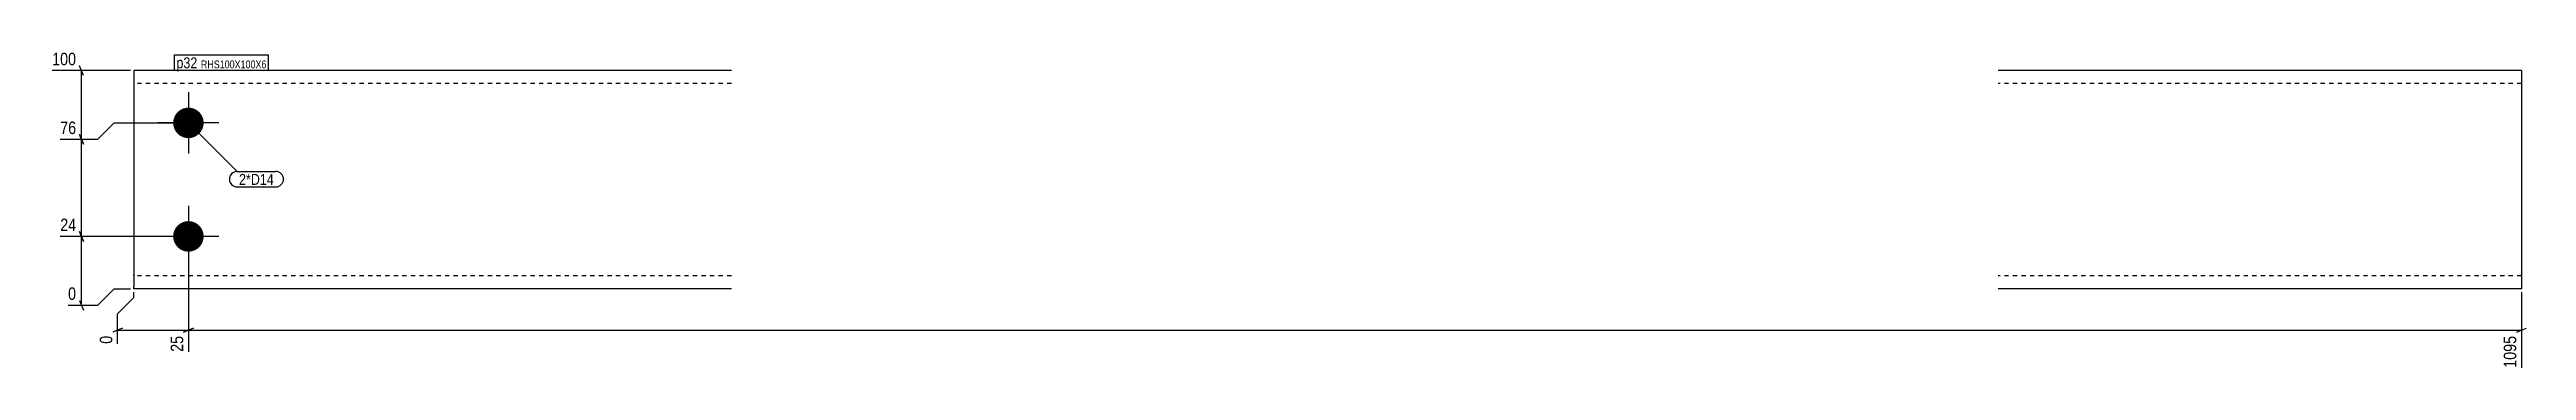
# Model space of a CAD drawing. Header units: millimetres. Extents: x 5 to 7809, y 3 to 150.
# Drawn here: x 6673 to 7809, y 3 to 150 of the extents above.
import ezdxf

# ---------------------------------------------------------------- set-up
doc = ezdxf.new("R2010")
doc.units = ezdxf.units.MM
doc.linetypes.add('DXK_LINE_DOT2', pattern=[3.9198, 1.9599, -1.9599])
for name, color, linetype in [('MÅLSÆTNING', 7, 'Continuous'), ('STÅL', 7, 'Continuous'), ('TEKST', 7, 'Continuous')]:
    doc.layers.add(name, color=color, linetype=linetype)
doc.styles.add('Arial Narrow', font='ARIALN.TTF', dxfattribs={"height": 0.2})

msp = doc.modelspace()

# ---------------------------------------------------------------- hatches: boundary and pattern name
at = {"layer": 'STÅL', "linetype": 'Continuous'}
for points in [[(6736.8, 109.7, -1), (6736.8, 123.7, -1)], [(6736.8, 57.7, -1), (6736.8, 71.7, -1)]]:
    msp.add_hatch(color=3, dxfattribs=at).paths.add_polyline_path(points)

# ---------------------------------------------------------------- linework, layer by layer
at = {"layer": 'MÅLSÆTNING', "color": 7, "linetype": 'Continuous'}
for p, q in [((6710.3, 140.7), (6674.3, 140.7)), ((6688.7, 138.4), (6686.9, 142.9)), ((6687.8, 109.2), (6687.8, 140.7)), ((6695.3, 109.2), (6702.8, 116.7)), ((6695.3, 109.2), (6702.8, 116.7)), ((6702.8, 116.7), (6735.3, 116.7)), ((6702.8, 116.7), (6735.3, 116.7)), ((6678, 109.2), (6695.3, 109.2)), ((6678, 109.2), (6695.3, 109.2)), ((6686.9, 111.4), (6688.7, 106.9)), ((6688.7, 106.9), (6686.9, 111.4)), ((6687.8, 64.7), (6687.8, 109.2)), ((6735.3, 64.7), (6678, 64.7)), ((6735.3, 64.7), (6678, 64.7)), ((6686.9, 66.9), (6688.7, 62.4)), ((6688.7, 62.4), (6686.9, 66.9)), ((6687.8, 33.2), (6687.8, 64.7)), ((6736.8, 63.2), (6736.8, 11.8)), ((6736.8, 63.2), (6736.8, 11.8)), ((6686.9, 35.4), (6688.7, 30.9)), ((6695.3, 33.2), (6702.8, 40.7)), ((6702.8, 40.7), (6710.3, 40.7)), ((6704.3, 29.2), (6711.8, 36.7)), ((6711.8, 36.7), (6711.8, 39.2)), ((7806.8, 39.2), (7806.8, 4.5)), ((6681.6, 33.2), (6695.3, 33.2)), ((6704.3, 15.5), (6704.3, 29.2)), ((6706.6, 22.6), (6702.1, 20.8)), ((6704.3, 21.7), (6736.8, 21.7)), ((6739.1, 22.6), (6734.6, 20.8)), ((6734.6, 20.8), (6739.1, 22.6)), ((6736.8, 21.7), (7806.8, 21.7)), ((7804.6, 20.8), (7809.1, 22.6))]:
    msp.add_line(p, q, dxfattribs=at)
at = {"layer": 'STÅL', "color": 2, "linetype": 'Continuous'}
for p, q in [((6985.8, 140.7), (6711.8, 140.7)), ((6711.8, 140.7), (6711.8, 41.6)), ((7806.8, 140.7), (7566.8, 140.7)), ((7806.8, 140.7), (7806.8, 40.7)), ((6711.8, 40.7), (6711.8, 41.6)), ((6985.8, 40.7), (6711.8, 40.7)), ((7806.8, 40.7), (7566.8, 40.7))]:
    msp.add_line(p, q, dxfattribs=at)
at = {"layer": 'STÅL', "color": 7, "linetype": 'DXK_LINE_DOT2'}
for p, q in [((6985.8, 134.7), (6711.8, 134.7)), ((7806.8, 134.7), (7566.8, 134.7)), ((6711.8, 46.7), (6711.8, 47.1)), ((6985.8, 46.7), (6711.8, 46.7)), ((7806.8, 46.7), (7566.8, 46.7)), ((7806.8, 46.7), (7806.8, 47.1))]:
    msp.add_line(p, q, dxfattribs=at)
at = {"layer": 'STÅL', "color": 3, "linetype": 'Continuous'}
for p, q in [((6736.8, 130.7), (6736.8, 102.7)), ((6750.8, 116.7), (6722.8, 116.7)), ((6736.8, 78.7), (6736.8, 50.7)), ((6750.8, 64.7), (6722.8, 64.7))]:
    msp.add_line(p, q, dxfattribs=at)

# ---------------------------------------------------------------- wipeouts: each hides what was drawn before it
at = {"color": 0}
msp.add_wipeout([(6776, 88.3), (6776, 93.5), (6760, 93.5), (6760, 88.3)], dxfattribs=at).dxf.layer = 'TEKST'

# ---------------------------------------------------------------- next in the draw order: wipeouts: each hides what was drawn before it
at = {"color": 0, "linetype": 'Continuous'}
for points in [[(6686.5, 141.9), (6686.5, 150.3), (6673.1, 150.3), (6673.1, 141.9)], [(6686.5, 110.4), (6686.5, 118.8), (6676.8, 118.8), (6676.8, 110.4)], [(6686.5, 65.9), (6686.5, 74.3), (6676.8, 74.3), (6676.8, 65.9)], [(6686.5, 34.4), (6686.5, 42.8), (6680.4, 42.8), (6680.4, 34.4)], [(6703.1, 20.3), (6694.7, 20.3), (6694.7, 14.3), (6703.1, 14.3)], [(6735.6, 20.3), (6727.2, 20.3), (6727.2, 10.6), (6735.6, 10.6)], [(7805.6, 20.3), (7797.2, 20.3), (7797.2, 3.3), (7805.6, 3.3)]]:
    msp.add_wipeout(points, dxfattribs=at).dxf.layer = 'MÅLSÆTNING'
at = {"color": 0}
for points in [[(6740.9, 141.7), (6740.9, 147), (6731.3, 147), (6731.3, 141.7)], [(6776, 88.3), (6776, 93.5), (6760, 93.5), (6760, 88.3)]]:
    msp.add_wipeout(points, dxfattribs=at).dxf.layer = 'TEKST'

# ---------------------------------------------------------------- next in the draw order: linework, layer by layer
at = {"layer": 'TEKST', "color": 7, "linetype": 'Continuous'}
for p, q in [((6736.8, 116.7), (6759.1, 94.4)), ((6759.1, 94.4), (6776.9, 94.4)), ((6759.1, 87.4), (6776.9, 87.4))]:
    msp.add_line(p, q, dxfattribs=at)
for centre, radius, start, end in [((6759.1, 90.9), 3.52, 90, 270), ((6776.9, 90.9), 3.53, 270, 90)]:
    msp.add_arc(centre, radius, start, end, dxfattribs=at)

# ---------------------------------------------------------------- next in the draw order: texts
at = {"layer": 'MÅLSÆTNING', "color": 3, "linetype": 'Continuous', "style": 'Arial Narrow'}
for s, p in [('100', (6674.3, 143.1)), ('76', (6678, 111.6)), ('24', (6678, 67.1)), ('0', (6681.6, 35.6))]:
    msp.add_text(s, height=5.73, dxfattribs=at).set_placement(p)
for s, p in [('0', (6701.9, 15.5)), ('25', (6734.4, 11.8)), ('1095', (7804.4, 4.5))]:
    msp.add_text(s, height=5.73, rotation=90.0002, dxfattribs=at).set_placement(p)
at = {"layer": 'TEKST', "color": 3, "style": 'Arial Narrow'}
msp.add_text('2*D14', height=5.01, dxfattribs=at).set_placement((6760, 88.3))

# ---------------------------------------------------------------- next in the draw order: wipeouts: each hides what was drawn before it
at = {"color": 0}
msp.add_wipeout([(6740.9, 141.7), (6740.9, 147), (6731.3, 147), (6731.3, 141.7)], dxfattribs=at).dxf.layer = 'TEKST'

# ---------------------------------------------------------------- next in the draw order: linework, layer by layer
at = {"layer": 'TEKST', "color": 7, "linetype": 'Continuous'}
msp.add_line((6730.4, 140.8), (6730.4, 147.9), dxfattribs=at)

# ---------------------------------------------------------------- next in the draw order: wipeouts: each hides what was drawn before it
at = {"color": 0}
msp.add_wipeout([(6772.6, 141.7), (6772.6, 145.5), (6742.5, 145.5), (6742.5, 141.7)], dxfattribs=at).dxf.layer = 'TEKST'

# ---------------------------------------------------------------- next in the draw order: wipeouts: each hides what was drawn before it
msp.add_wipeout([(6772.6, 141.7), (6772.6, 145.5), (6742.5, 145.5), (6742.5, 141.7)], dxfattribs=at).dxf.layer = 'TEKST'

# ---------------------------------------------------------------- next in the draw order: linework, layer by layer
at = {"layer": 'TEKST', "color": 7, "linetype": 'Continuous'}
for p, q in [((6730.4, 147.9), (6773.5, 147.9)), ((6773.5, 140.8), (6773.5, 147.9)), ((6730.4, 140.8), (6773.5, 140.8))]:
    msp.add_line(p, q, dxfattribs=at)

# ---------------------------------------------------------------- next in the draw order: texts
at = {"layer": 'TEKST', "color": 3, "style": 'Arial Narrow'}
for s, height, p in [('p32', 5.01, (6731.3, 141.7)), ('RHS100X100X6', 3.579, (6742.5, 141.7))]:
    msp.add_text(s, height=height, dxfattribs=at).set_placement(p)

doc.saveas('drawing.dxf')
